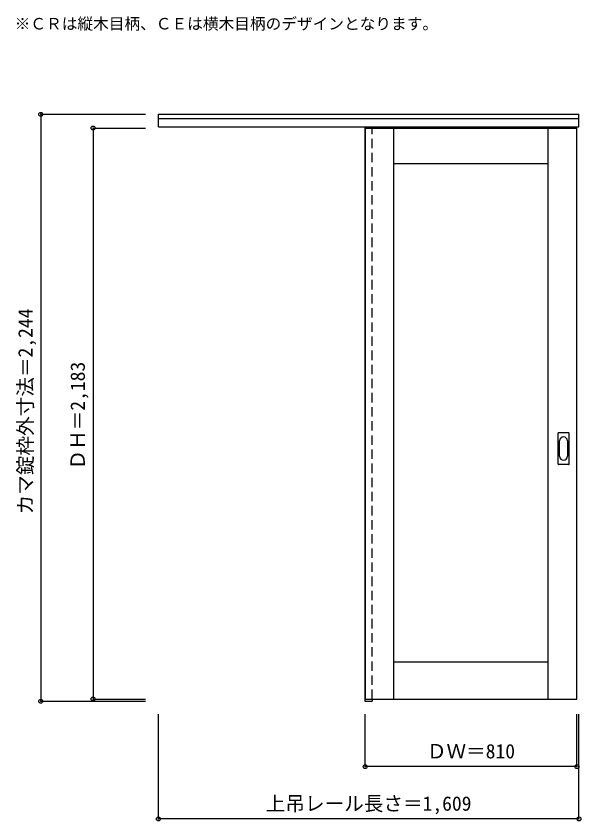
# Model space of a CAD drawing. Units: millimetres, scale not verified. Extents: x -1360 to 801, y -1357 to 1720.
import ezdxf
from ezdxf.enums import TextEntityAlignment as Align

# ---------------------------------------------------------------- set-up
doc = ezdxf.new("R2010")
doc.units = ezdxf.units.MM
doc.header["$LTSCALE"] = 30
doc.header["$PDMODE"] = 32
doc.header["$PDSIZE"] = 15
doc.linetypes.add('DASHED1', pattern=[1.8, 1.2, -0.6])
for name, color, linetype in [('0-0', 3, 'Continuous'), ('0-1_寸法', 7, 'Continuous'), ('0-2_文字', 7, 'Continuous')]:
    doc.layers.add(name, color=color, linetype=linetype)
doc.styles.add('ＭＳ ゴシック', font='')
doc.styles.get('ＭＳ ゴシック').set_extended_font_data('MS Gothic')

msp = doc.modelspace()

# ---------------------------------------------------------------- linework, layer by layer
at = {"layer": '0-0'}
for p, q in [((-815.4, 1296.7), (-815.4, 1344.2)), ((-815.4, 1344.2), (793.6, 1344.2)), ((-815.4, 1328.7), (793.6, 1328.7)), ((793.6, 1296.7), (793.6, 1344.2)), ((-815.4, 1296.7), (793.6, 1296.7)), ((-25.4, 1296.7), (-25.4, -899.8)), ((2.6, 1291.7), (2.6, 1296.7)), ((-24.4, 1291.7), (-24.4, -891.3)), ((-24.4, 1291.7), (785.6, 1291.7)), ((85.6, -891.08), (85.6, 1291.7)), ((675.6, -891.3), (675.6, 1291.7)), ((785.6, -891.3), (785.6, 1291.7)), ((85.6, 1156.7), (675.6, 1156.7)), ((713.6, 6.7), (713.6, 125.7)), ((715.1, 127.2), (754.1, 127.2)), ((755.6, 6.7), (755.6, 125.7)), ((754.1, 5.2), (715.1, 5.2)), ((675.6, -750.3), (85.6, -750.3)), ((-24.4, -891.3), (785.6, -891.3)), ((2.6, -891.3), (2.6, -899.8)), ((-25.4, -899.8), (2.6, -899.8))]:
    msp.add_line(p, q, dxfattribs=at)
at = {"layer": '0-0', "color": 4, "linetype": 'DASHED1'}
for p, q in [((-24.4, 1291.7), (-24.4, 1287.7)), ((2.6, -891.3), (2.6, 1291.7))]:
    msp.add_line(p, q, dxfattribs=at)
at = {"layer": '0-0', "color": 7}
for p, q in [((719.6, 36.6), (719.6, 95.8)), ((749.6, 95.8), (749.6, 36.6))]:
    msp.add_line(p, q, dxfattribs=at)
at = {"layer": '0-0'}
for centre, start, end in [((715.1, 125.7), 90, 180), ((754.1, 125.7), 0, 90), ((715.1, 6.7), 180, 270), ((754.1, 6.7), 270, 0)]:
    msp.add_arc(centre, 1.5, start, end, dxfattribs=at)
at = {"layer": '0-0', "color": 7}
for centre, start, end in [((734.6, 95.8), 0, 180), ((734.6, 36.6), 180, 0)]:
    msp.add_arc(centre, 15, start, end, dxfattribs=at)
at = {"layer": '0-1_寸法', "color": 4}
for p, q in [((-1265.4, 1344.2), (-1265.4, -899.8)), ((-1265.4, 1344.2), (-865.4, 1344.2)), ((-1065.4, 1291.7), (-1065.4, -891.3)), ((-1065.4, 1291.7), (-865.4, 1291.7)), ((-1065.4, -891.3), (-865.4, -891.3)), ((-1265.4, -899.8), (-865.4, -899.8)), ((-815.4, -1349.8), (-815.4, -949.8)), ((-24.4, -1149.8), (-24.4, -949.8)), ((785.6, -1149.8), (785.6, -949.8)), ((793.6, -1349.8), (793.6, -949.8)), ((785.6, -1149.8), (-24.4, -1149.8)), ((793.6, -1349.8), (-815.4, -1349.8))]:
    msp.add_line(p, q, dxfattribs=at)
at = {"layer": '0-1_寸法'}
for p in [(-1265.4, 1344.2), (-1065.4, 1291.7), (-1265.4, -899.8), (-1065.4, -891.3), (-24.4, -1149.8), (785.6, -1149.8), (-815.4, -1349.8), (793.6, -1349.8)]:
    msp.add_point(p, dxfattribs=at)

# ---------------------------------------------------------------- texts
at = {"layer": '0-1_寸法', "style": 'ＭＳ ゴシック'}
for s, p in [('カマ錠枠外寸法＝2,244', (-1280.4, -185.55)), ('ＤＨ＝2,183', (-1080.4, -14.05))]:
    msp.add_text(s, height=54.99, rotation=90, dxfattribs=at).set_placement(p, align=Align.BOTTOM_LEFT)
for s, p in [('ＤＷ＝810', (211.85, -1134.8)), ('上吊レール長さ＝1,609', (-404.65, -1334.8))]:
    msp.add_text(s, height=54.99, dxfattribs=at).set_placement(p, align=Align.BOTTOM_LEFT)
at = {"layer": '0-2_文字', "style": 'ＭＳ ゴシック'}
msp.add_text('※ＣＲは縦木目柄、ＣＥは横木目柄のデザインとなります。', height=43.99, dxfattribs=at).set_placement((-1365.4, 1655.32), align=Align.BOTTOM_LEFT)

doc.saveas('drawing.dxf')
